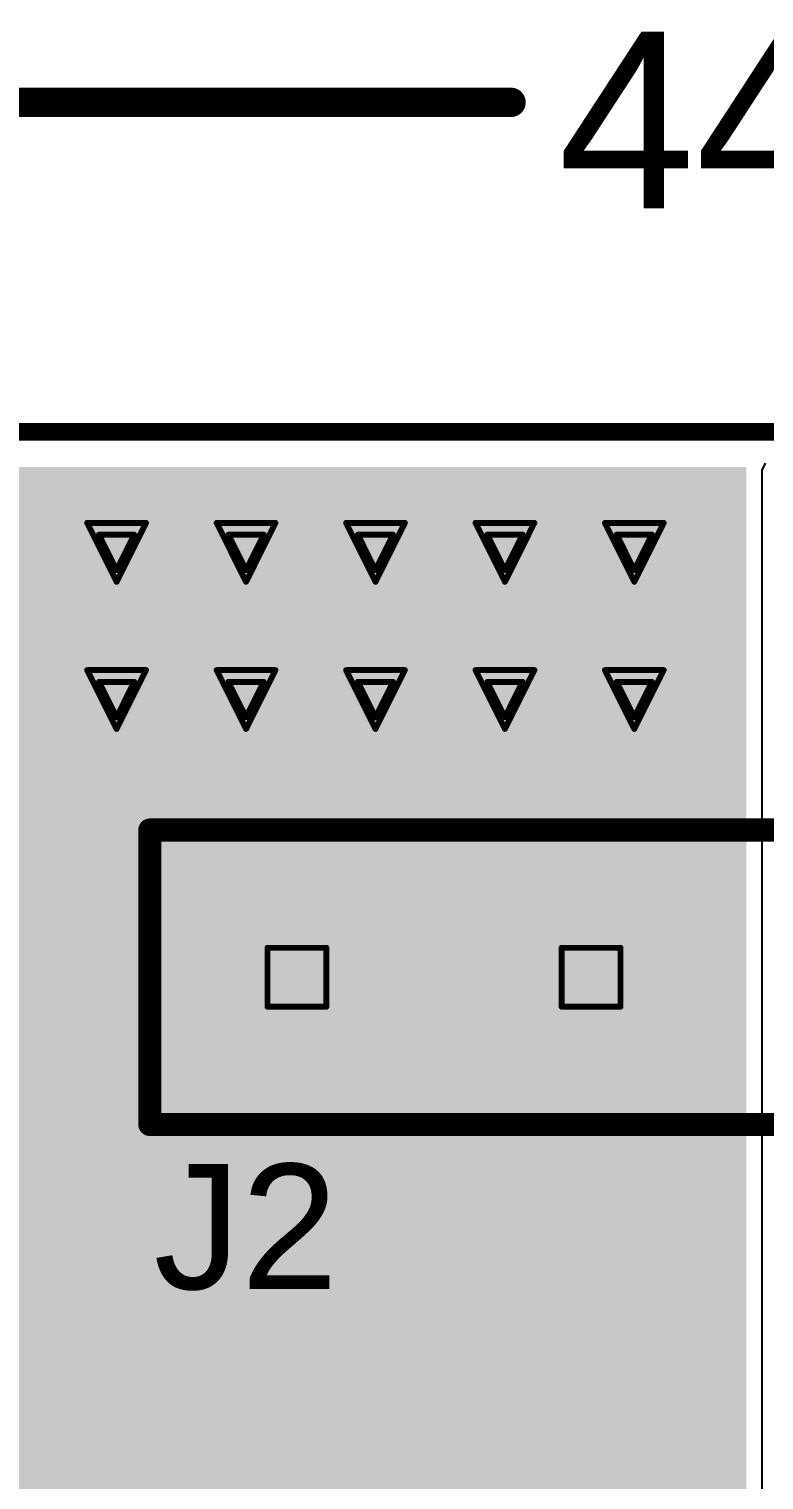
# Model space of a CAD drawing. Header units: inches. Extents: x -3 to 5381, y -57 to 5355.
# Drawn here: x 9.4 to 15.75, y -6.05 to 6.47 of the extents above; entities that cross this region are included whole.
import ezdxf

# ---------------------------------------------------------------- set-up
doc = ezdxf.new("R2010")
doc.units = ezdxf.units.IN
for name, color, linetype in [('Board_Outline', 216, 'Continuous'), ('Bottom Layer', 5, 'Continuous'), ('Bottom Solder', 6, 'Continuous'), ('Dimension', 6, 'Continuous'), ('Drill Drawing', 1, 'Continuous'), ('Multi-Layer', 9, 'Continuous'), ('Pad Holes', 156, 'Continuous'), ('Top Layer', 1, 'Continuous'), ('Top Overlay', 2, 'Continuous'), ('Top Solder', 216, 'Continuous'), ('Via Holes', 16, 'Continuous')]:
    doc.layers.add(name, color=color, linetype=linetype)
doc.styles.add('Arial', font='', dxfattribs={"height": 0.2})
doc.styles.add('Arial_Bold', font='', dxfattribs={"height": 0.2})
doc.styles.get('Arial').set_extended_font_data('Arial')
doc.styles.get('Arial_Bold').set_extended_font_data('Arial', bold=True)

msp = doc.modelspace()

# ---------------------------------------------------------------- hatches: boundary and pattern name
at = {"layer": 'Bottom Layer'}
for points in [[(2.769, -7.671), (15.596, -7.671), (15.596, 2.692), (2.769, 2.692)], [(10.917, -0.91), (12.517, -0.91), (12.517, -2.51), (10.917, -2.51)]]:
    msp.add_hatch(color=5, dxfattribs=at).paths.add_polyline_path(points)
h = msp.add_hatch(color=5, dxfattribs=at)
edge = h.paths.add_edge_path()
edge.add_arc((10.16, 1.956), 0.3, 0, 360)
h = msp.add_hatch(color=5, dxfattribs=at)
edge = h.paths.add_edge_path()
edge.add_arc((11.278, 1.956), 0.3, 0, 360)
h = msp.add_hatch(color=5, dxfattribs=at)
edge = h.paths.add_edge_path()
edge.add_arc((12.395, 1.956), 0.3, 0, 360)
h = msp.add_hatch(color=5, dxfattribs=at)
edge = h.paths.add_edge_path()
edge.add_arc((13.513, 1.956), 0.3, 0, 360)
h = msp.add_hatch(color=5, dxfattribs=at)
edge = h.paths.add_edge_path()
edge.add_arc((14.63, 1.956), 0.3, 0, 360)
h = msp.add_hatch(color=5, dxfattribs=at)
edge = h.paths.add_edge_path()
edge.add_arc((10.16, 0.686), 0.3, 0, 360)
h = msp.add_hatch(color=5, dxfattribs=at)
edge = h.paths.add_edge_path()
edge.add_arc((11.278, 0.686), 0.3, 0, 360)
h = msp.add_hatch(color=5, dxfattribs=at)
edge = h.paths.add_edge_path()
edge.add_arc((12.395, 0.686), 0.3, 0, 360)
h = msp.add_hatch(color=5, dxfattribs=at)
edge = h.paths.add_edge_path()
edge.add_arc((13.513, 0.686), 0.3, 0, 360)
h = msp.add_hatch(color=5, dxfattribs=at)
edge = h.paths.add_edge_path()
edge.add_arc((14.63, 0.686), 0.3, 0, 360)
h = msp.add_hatch(color=5, dxfattribs=at)
edge = h.paths.add_edge_path()
edge.add_arc((14.257, -1.71), 0.8, 0, 360)
at = {"layer": 'Bottom Solder'}
msp.add_hatch(color=6, dxfattribs=at).paths.add_polyline_path([(10.815, -0.808), (12.619, -0.808), (12.619, -2.611), (10.815, -2.611)])
h = msp.add_hatch(color=6, dxfattribs=at)
edge = h.paths.add_edge_path()
edge.add_arc((14.257, -1.71), 0.902, 0, 360)
at = {"layer": 'Multi-Layer'}
msp.add_hatch(color=9, dxfattribs=at).paths.add_polyline_path([(10.917, -0.91), (12.517, -0.91), (12.517, -2.51), (10.917, -2.51)])
h = msp.add_hatch(color=9, dxfattribs=at)
edge = h.paths.add_edge_path()
edge.add_arc((14.257, -1.71), 0.8, 0, 360)
at = {"layer": 'Pad Holes'}
h = msp.add_hatch(color=7, dxfattribs=at)
edge = h.paths.add_edge_path()
edge.add_arc((11.717, -1.71), 0.45, 0, 360)
h = msp.add_hatch(color=7, dxfattribs=at)
edge = h.paths.add_edge_path()
edge.add_arc((14.257, -1.71), 0.45, 0, 360)
at = {"layer": 'Top Layer'}
for points in [[(2.769, -7.671), (15.596, -7.671), (15.596, 2.692), (2.769, 2.692)], [(10.917, -0.91), (12.517, -0.91), (12.517, -2.51), (10.917, -2.51)]]:
    msp.add_hatch(color=1, dxfattribs=at).paths.add_polyline_path(points)
h = msp.add_hatch(color=1, dxfattribs=at)
edge = h.paths.add_edge_path()
edge.add_arc((10.16, 1.956), 0.3, 0, 360)
h = msp.add_hatch(color=1, dxfattribs=at)
edge = h.paths.add_edge_path()
edge.add_arc((11.278, 1.956), 0.3, 0, 360)
h = msp.add_hatch(color=1, dxfattribs=at)
edge = h.paths.add_edge_path()
edge.add_arc((12.395, 1.956), 0.3, 0, 360)
h = msp.add_hatch(color=1, dxfattribs=at)
edge = h.paths.add_edge_path()
edge.add_arc((13.513, 1.956), 0.3, 0, 360)
h = msp.add_hatch(color=1, dxfattribs=at)
edge = h.paths.add_edge_path()
edge.add_arc((14.63, 1.956), 0.3, 0, 360)
h = msp.add_hatch(color=1, dxfattribs=at)
edge = h.paths.add_edge_path()
edge.add_arc((10.16, 0.686), 0.3, 0, 360)
h = msp.add_hatch(color=1, dxfattribs=at)
edge = h.paths.add_edge_path()
edge.add_arc((11.278, 0.686), 0.3, 0, 360)
h = msp.add_hatch(color=1, dxfattribs=at)
edge = h.paths.add_edge_path()
edge.add_arc((12.395, 0.686), 0.3, 0, 360)
h = msp.add_hatch(color=1, dxfattribs=at)
edge = h.paths.add_edge_path()
edge.add_arc((13.513, 0.686), 0.3, 0, 360)
h = msp.add_hatch(color=1, dxfattribs=at)
edge = h.paths.add_edge_path()
edge.add_arc((14.63, 0.686), 0.3, 0, 360)
h = msp.add_hatch(color=1, dxfattribs=at)
edge = h.paths.add_edge_path()
edge.add_arc((14.257, -1.71), 0.8, 0, 360)
at = {"layer": 'Top Solder'}
msp.add_hatch(color=216, dxfattribs=at).paths.add_polyline_path([(10.815, -0.808), (12.619, -0.808), (12.619, -2.611), (10.815, -2.611)])
h = msp.add_hatch(color=216, dxfattribs=at)
edge = h.paths.add_edge_path()
edge.add_arc((14.257, -1.71), 0.902, 0, 360)
at = {"layer": 'Via Holes'}
h = msp.add_hatch(color=7, dxfattribs=at)
edge = h.paths.add_edge_path()
edge.add_arc((10.16, 1.956), 0.15, 0, 360)
h = msp.add_hatch(color=7, dxfattribs=at)
edge = h.paths.add_edge_path()
edge.add_arc((11.278, 1.956), 0.15, 0, 360)
h = msp.add_hatch(color=7, dxfattribs=at)
edge = h.paths.add_edge_path()
edge.add_arc((12.395, 1.956), 0.15, 0, 360)
h = msp.add_hatch(color=7, dxfattribs=at)
edge = h.paths.add_edge_path()
edge.add_arc((13.513, 1.956), 0.15, 0, 360)
h = msp.add_hatch(color=7, dxfattribs=at)
edge = h.paths.add_edge_path()
edge.add_arc((14.63, 1.956), 0.15, 0, 360)
h = msp.add_hatch(color=7, dxfattribs=at)
edge = h.paths.add_edge_path()
edge.add_arc((10.16, 0.686), 0.15, 0, 360)
h = msp.add_hatch(color=7, dxfattribs=at)
edge = h.paths.add_edge_path()
edge.add_arc((11.278, 0.686), 0.15, 0, 360)
h = msp.add_hatch(color=7, dxfattribs=at)
edge = h.paths.add_edge_path()
edge.add_arc((12.395, 0.686), 0.15, 0, 360)
h = msp.add_hatch(color=7, dxfattribs=at)
edge = h.paths.add_edge_path()
edge.add_arc((13.513, 0.686), 0.15, 0, 360)
h = msp.add_hatch(color=7, dxfattribs=at)
edge = h.paths.add_edge_path()
edge.add_arc((14.63, 0.686), 0.15, 0, 360)

# ---------------------------------------------------------------- linework, layer by layer
at = {"layer": 'Board_Outline', "const_width": 0.152}
msp.add_lwpolyline([(0.007, 2.996), (38.653, 2.996)], dxfattribs=at)
at = {"layer": 'Bottom Layer'}
for p, q in [((15.733, 2.665), (15.763, 2.724)), ((15.733, -7.671), (15.733, 2.665))]:
    msp.add_line(p, q, dxfattribs=at)
at = {"layer": 'Dimension', "const_width": 0.254}
msp.add_lwpolyline([(-2.993, 5.838), (13.566, 5.838)], dxfattribs=at)
at = {"layer": 'Dimension', "const_width": 0.127}
msp.add_lwpolyline([(13.502, 5.838, 1), (13.629, 5.838, 1)], format="xyb", close=True, dxfattribs=at)
at = {"layer": 'Drill Drawing', "const_width": 0.0508}
for points in [[(9.906, 2.21), (10.414, 2.21)], [(9.906, 2.21), (10.16, 1.702)], [(10.008, 2.108), (10.312, 2.108)], [(10.008, 2.108), (10.16, 1.803)], [(10.16, 1.702), (10.414, 2.21)], [(10.16, 1.803), (10.312, 2.108)], [(11.024, 2.21), (11.532, 2.21)], [(11.024, 2.21), (11.278, 1.702)], [(11.125, 2.108), (11.43, 2.108)], [(11.125, 2.108), (11.278, 1.803)], [(11.278, 1.702), (11.532, 2.21)], [(11.278, 1.803), (11.43, 2.108)], [(12.141, 2.21), (12.649, 2.21)], [(12.141, 2.21), (12.395, 1.702)], [(12.243, 2.108), (12.548, 2.108)], [(12.243, 2.108), (12.395, 1.803)], [(12.395, 1.702), (12.649, 2.21)], [(12.395, 1.803), (12.548, 2.108)], [(13.259, 2.21), (13.767, 2.21)], [(13.259, 2.21), (13.513, 1.702)], [(13.36, 2.108), (13.665, 2.108)], [(13.36, 2.108), (13.513, 1.803)], [(13.513, 1.702), (13.767, 2.21)], [(13.513, 1.803), (13.665, 2.108)], [(14.376, 2.21), (14.884, 2.21)], [(14.376, 2.21), (14.63, 1.702)], [(14.478, 2.108), (14.783, 2.108)], [(14.478, 2.108), (14.63, 1.803)], [(14.63, 1.702), (14.884, 2.21)], [(14.63, 1.803), (14.783, 2.108)], [(9.906, 0.94), (10.414, 0.94)], [(9.906, 0.94), (10.16, 0.432)], [(10.16, 0.432), (10.414, 0.94)], [(11.024, 0.94), (11.532, 0.94)], [(11.024, 0.94), (11.278, 0.432)], [(11.278, 0.432), (11.532, 0.94)], [(12.141, 0.94), (12.649, 0.94)], [(12.141, 0.94), (12.395, 0.432)], [(12.395, 0.432), (12.649, 0.94)], [(13.259, 0.94), (13.767, 0.94)], [(13.259, 0.94), (13.513, 0.432)], [(13.513, 0.432), (13.767, 0.94)], [(14.376, 0.94), (14.884, 0.94)], [(14.376, 0.94), (14.63, 0.432)], [(14.63, 0.432), (14.884, 0.94)], [(10.008, 0.838), (10.312, 0.838)], [(10.008, 0.838), (10.16, 0.533)], [(10.16, 0.533), (10.312, 0.838)], [(11.125, 0.838), (11.43, 0.838)], [(11.125, 0.838), (11.278, 0.533)], [(11.278, 0.533), (11.43, 0.838)], [(12.243, 0.838), (12.548, 0.838)], [(12.243, 0.838), (12.395, 0.533)], [(12.395, 0.533), (12.548, 0.838)], [(13.36, 0.838), (13.665, 0.838)], [(13.36, 0.838), (13.513, 0.533)], [(13.513, 0.533), (13.665, 0.838)], [(14.478, 0.838), (14.783, 0.838)], [(14.478, 0.838), (14.63, 0.533)], [(14.63, 0.533), (14.783, 0.838)], [(11.463, -1.456), (11.971, -1.456)], [(11.463, -1.964), (11.463, -1.456)], [(11.971, -1.964), (11.971, -1.456)], [(14.003, -1.456), (14.511, -1.456)], [(14.003, -1.964), (14.003, -1.456)], [(14.511, -1.964), (14.511, -1.456)], [(11.463, -1.964), (11.971, -1.964)], [(14.003, -1.964), (14.511, -1.964)]]:
    msp.add_lwpolyline(points, dxfattribs=at)
at = {"layer": 'Drill Drawing', "const_width": 0.0254}
for points in [[(9.893, 2.21, 1), (9.919, 2.21, 1)], [(9.893, 2.21, 1), (9.919, 2.21, 1)], [(9.995, 2.108, 1), (10.02, 2.108, 1)], [(9.995, 2.108, 1), (10.02, 2.108, 1)], [(10.3, 2.108, 1), (10.325, 2.108, 1)], [(10.3, 2.108, 1), (10.325, 2.108, 1)], [(10.401, 2.21, 1), (10.427, 2.21, 1)], [(10.401, 2.21, 1), (10.427, 2.21, 1)], [(11.011, 2.21, 1), (11.036, 2.21, 1)], [(11.011, 2.21, 1), (11.036, 2.21, 1)], [(11.113, 2.108, 1), (11.138, 2.108, 1)], [(11.113, 2.108, 1), (11.138, 2.108, 1)], [(11.417, 2.108, 1), (11.443, 2.108, 1)], [(11.417, 2.108, 1), (11.443, 2.108, 1)], [(11.519, 2.21, 1), (11.544, 2.21, 1)], [(11.519, 2.21, 1), (11.544, 2.21, 1)], [(12.129, 2.21, 1), (12.154, 2.21, 1)], [(12.129, 2.21, 1), (12.154, 2.21, 1)], [(12.23, 2.108, 1), (12.255, 2.108, 1)], [(12.23, 2.108, 1), (12.255, 2.108, 1)], [(12.535, 2.108, 1), (12.56, 2.108, 1)], [(12.535, 2.108, 1), (12.56, 2.108, 1)], [(12.636, 2.21, 1), (12.662, 2.21, 1)], [(12.636, 2.21, 1), (12.662, 2.21, 1)], [(13.246, 2.21, 1), (13.271, 2.21, 1)], [(13.246, 2.21, 1), (13.271, 2.21, 1)], [(13.348, 2.108, 1), (13.373, 2.108, 1)], [(13.348, 2.108, 1), (13.373, 2.108, 1)], [(13.652, 2.108, 1), (13.678, 2.108, 1)], [(13.652, 2.108, 1), (13.678, 2.108, 1)], [(13.754, 2.21, 1), (13.78, 2.21, 1)], [(13.754, 2.21, 1), (13.78, 2.21, 1)], [(14.364, 2.21, 1), (14.389, 2.21, 1)], [(14.364, 2.21, 1), (14.389, 2.21, 1)], [(14.465, 2.108, 1), (14.491, 2.108, 1)], [(14.465, 2.108, 1), (14.491, 2.108, 1)], [(14.77, 2.108, 1), (14.796, 2.108, 1)], [(14.77, 2.108, 1), (14.796, 2.108, 1)], [(14.872, 2.21, 1), (14.897, 2.21, 1)], [(14.872, 2.21, 1), (14.897, 2.21, 1)], [(10.147, 1.803, 1), (10.173, 1.803, 1)], [(10.147, 1.803, 1), (10.173, 1.803, 1)], [(11.265, 1.803, 1), (11.29, 1.803, 1)], [(11.265, 1.803, 1), (11.29, 1.803, 1)], [(12.383, 1.803, 1), (12.408, 1.803, 1)], [(12.383, 1.803, 1), (12.408, 1.803, 1)], [(13.5, 1.803, 1), (13.525, 1.803, 1)], [(13.5, 1.803, 1), (13.525, 1.803, 1)], [(14.618, 1.803, 1), (14.643, 1.803, 1)], [(14.618, 1.803, 1), (14.643, 1.803, 1)], [(10.147, 1.702, 1), (10.173, 1.702, 1)], [(10.147, 1.702, 1), (10.173, 1.702, 1)], [(11.265, 1.702, 1), (11.29, 1.702, 1)], [(11.265, 1.702, 1), (11.29, 1.702, 1)], [(12.383, 1.702, 1), (12.408, 1.702, 1)], [(12.383, 1.702, 1), (12.408, 1.702, 1)], [(13.5, 1.702, 1), (13.525, 1.702, 1)], [(13.5, 1.702, 1), (13.525, 1.702, 1)], [(14.618, 1.702, 1), (14.643, 1.702, 1)], [(14.618, 1.702, 1), (14.643, 1.702, 1)], [(9.893, 0.94, 1), (9.919, 0.94, 1)], [(9.893, 0.94, 1), (9.919, 0.94, 1)], [(10.401, 0.94, 1), (10.427, 0.94, 1)], [(10.401, 0.94, 1), (10.427, 0.94, 1)], [(11.011, 0.94, 1), (11.036, 0.94, 1)], [(11.011, 0.94, 1), (11.036, 0.94, 1)], [(11.519, 0.94, 1), (11.544, 0.94, 1)], [(11.519, 0.94, 1), (11.544, 0.94, 1)], [(12.129, 0.94, 1), (12.154, 0.94, 1)], [(12.129, 0.94, 1), (12.154, 0.94, 1)], [(12.636, 0.94, 1), (12.662, 0.94, 1)], [(12.636, 0.94, 1), (12.662, 0.94, 1)], [(13.246, 0.94, 1), (13.271, 0.94, 1)], [(13.246, 0.94, 1), (13.271, 0.94, 1)], [(13.754, 0.94, 1), (13.78, 0.94, 1)], [(13.754, 0.94, 1), (13.78, 0.94, 1)], [(14.364, 0.94, 1), (14.389, 0.94, 1)], [(14.364, 0.94, 1), (14.389, 0.94, 1)], [(14.872, 0.94, 1), (14.897, 0.94, 1)], [(14.872, 0.94, 1), (14.897, 0.94, 1)], [(9.995, 0.838, 1), (10.02, 0.838, 1)], [(9.995, 0.838, 1), (10.02, 0.838, 1)], [(10.3, 0.838, 1), (10.325, 0.838, 1)], [(10.3, 0.838, 1), (10.325, 0.838, 1)], [(11.113, 0.838, 1), (11.138, 0.838, 1)], [(11.113, 0.838, 1), (11.138, 0.838, 1)], [(11.417, 0.838, 1), (11.443, 0.838, 1)], [(11.417, 0.838, 1), (11.443, 0.838, 1)], [(12.23, 0.838, 1), (12.255, 0.838, 1)], [(12.23, 0.838, 1), (12.255, 0.838, 1)], [(12.535, 0.838, 1), (12.56, 0.838, 1)], [(12.535, 0.838, 1), (12.56, 0.838, 1)], [(13.348, 0.838, 1), (13.373, 0.838, 1)], [(13.348, 0.838, 1), (13.373, 0.838, 1)], [(13.652, 0.838, 1), (13.678, 0.838, 1)], [(13.652, 0.838, 1), (13.678, 0.838, 1)], [(14.465, 0.838, 1), (14.491, 0.838, 1)], [(14.465, 0.838, 1), (14.491, 0.838, 1)], [(14.77, 0.838, 1), (14.796, 0.838, 1)], [(14.77, 0.838, 1), (14.796, 0.838, 1)], [(10.147, 0.533, 1), (10.173, 0.533, 1)], [(10.147, 0.533, 1), (10.173, 0.533, 1)], [(11.265, 0.533, 1), (11.29, 0.533, 1)], [(11.265, 0.533, 1), (11.29, 0.533, 1)], [(12.383, 0.533, 1), (12.408, 0.533, 1)], [(12.383, 0.533, 1), (12.408, 0.533, 1)], [(13.5, 0.533, 1), (13.525, 0.533, 1)], [(13.5, 0.533, 1), (13.525, 0.533, 1)], [(14.618, 0.533, 1), (14.643, 0.533, 1)], [(14.618, 0.533, 1), (14.643, 0.533, 1)], [(10.147, 0.432, 1), (10.173, 0.432, 1)], [(10.147, 0.432, 1), (10.173, 0.432, 1)], [(11.265, 0.432, 1), (11.29, 0.432, 1)], [(11.265, 0.432, 1), (11.29, 0.432, 1)], [(12.383, 0.432, 1), (12.408, 0.432, 1)], [(12.383, 0.432, 1), (12.408, 0.432, 1)], [(13.5, 0.432, 1), (13.525, 0.432, 1)], [(13.5, 0.432, 1), (13.525, 0.432, 1)], [(14.618, 0.432, 1), (14.643, 0.432, 1)], [(14.618, 0.432, 1), (14.643, 0.432, 1)], [(11.45, -1.456, 1), (11.476, -1.456, 1)], [(11.45, -1.456, 1), (11.476, -1.456, 1)], [(11.958, -1.456, 1), (11.984, -1.456, 1)], [(11.958, -1.456, 1), (11.984, -1.456, 1)], [(13.99, -1.456, 1), (14.016, -1.456, 1)], [(13.99, -1.456, 1), (14.016, -1.456, 1)], [(14.498, -1.456, 1), (14.524, -1.456, 1)], [(14.498, -1.456, 1), (14.524, -1.456, 1)], [(11.45, -1.964, 1), (11.476, -1.964, 1)], [(11.45, -1.964, 1), (11.476, -1.964, 1)], [(11.958, -1.964, 1), (11.984, -1.964, 1)], [(11.958, -1.964, 1), (11.984, -1.964, 1)], [(13.99, -1.964, 1), (14.016, -1.964, 1)], [(13.99, -1.964, 1), (14.016, -1.964, 1)], [(14.498, -1.964, 1), (14.524, -1.964, 1)], [(14.498, -1.964, 1), (14.524, -1.964, 1)]]:
    msp.add_lwpolyline(points, format="xyb", close=True, dxfattribs=at)
at = {"layer": 'Top Layer'}
for p, q in [((15.733, 2.665), (15.763, 2.724)), ((15.733, -7.671), (15.733, 2.665))]:
    msp.add_line(p, q, dxfattribs=at)
at = {"layer": 'Top Overlay', "const_width": 0.2}
for points in [[(10.447, -0.44), (28.227, -0.44)], [(10.447, -2.98), (10.447, -0.44)], [(10.447, -2.98), (28.227, -2.98)]]:
    msp.add_lwpolyline(points, dxfattribs=at)
at = {"layer": 'Top Overlay', "const_width": 0.1}
for points in [[(10.397, -0.44, 1), (10.497, -0.44, 1)], [(10.397, -0.44, 1), (10.497, -0.44, 1)], [(10.397, -2.98, 1), (10.497, -2.98, 1)], [(10.397, -2.98, 1), (10.497, -2.98, 1)]]:
    msp.add_lwpolyline(points, format="xyb", close=True, dxfattribs=at)

# ---------------------------------------------------------------- texts
at = {"layer": 'Dimension', "style": 'Arial'}
msp.add_text('44.65mm', height=1.524, dxfattribs=at).set_placement((13.972, 4.924))
at = {"layer": 'Top Overlay', "style": 'Arial'}
msp.add_text('J2', height=1.0795, dxfattribs=at).set_placement((10.48, -4.4))
at = {"layer": 'Top Overlay', "style": 'Arial_Bold'}
msp.add_text('+VE', height=1.778, rotation=360, dxfattribs=at).set_placement((6.114, -5.29))

doc.saveas('drawing.dxf')
